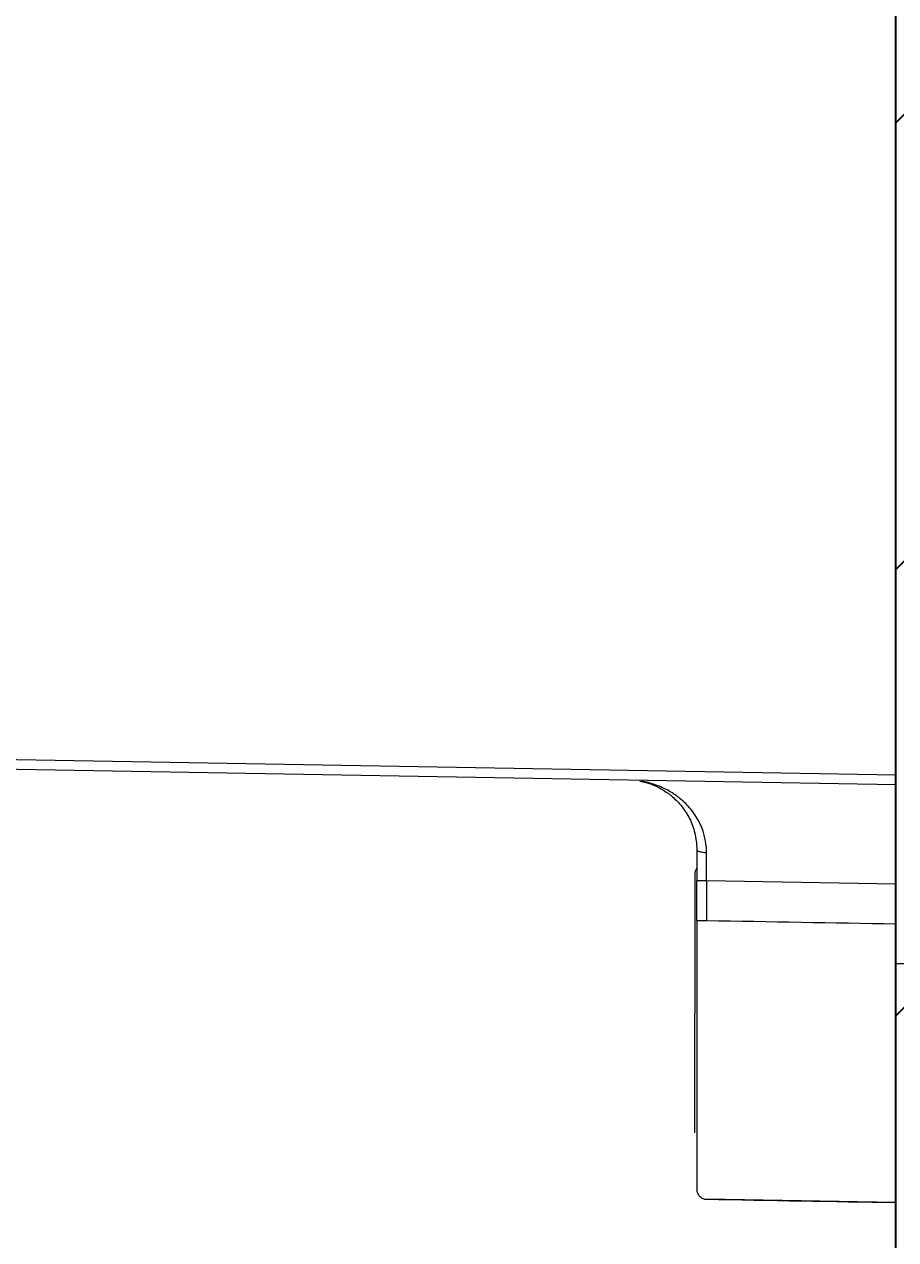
# Model space of a CAD drawing. Header units: millimetres. Extents: x 2433 to 4809, y -10272 to -6912.
# Drawn here: x 4353.8 to 4397.6, y -9240.6 to -9179.5 of the extents above; entities that cross this region are included whole.
import ezdxf

# ---------------------------------------------------------------- set-up
doc = ezdxf.new("R2010")
doc.units = ezdxf.units.MM
doc.layers.add('DIM', color=3, linetype='Continuous', lineweight=13)
doc.layers.add('hatch', color=2, linetype='Continuous')
doc.styles.add('ARIAL', font='arial.ttf')
doc.dimstyles.get("Standard").update_dxf_attribs({"dimtxt": 15, "dimasz": 15, "dimexe": 0.18, "dimexo": 0.0625, "dimgap": 4, "dimtad": 0, "dimtih": 1, "dimtoh": 1, "dimdec": 1, "dimdsep": 46, "dimtxsty": 'ARIAL', "dimcen": 0, "dimclrd": 3, "dimclre": 3, "dimclrt": 3, "dimadec": 0, "dimazin": 0, "dimtfac": 1, "dimtdec": 1, "dimtofl": 0, "dimtmove": 0, "dimatfit": 3, "dimfxl": 1, "dimtolj": 1, "dimtzin": 0, "dimarcsym": 0})

# ---------------------------------------------------------------- blocks, each defined once
blk = doc.blocks.new('*D71')
at = {"layer": 'Defpoints', "color": 0, "transparency": 16777216}
for p in [(4233.518, -9203.752), (4397.573, -9338.62), (4397.573, -9365.209)]:
    blk.add_point(p, dxfattribs=at)
at = {"layer": 'DIM', "color": 3, "lineweight": -2, "transparency": 16777216}
for p, q in [((4233.518, -9203.815), (4233.518, -9365.389)), ((4397.573, -9338.682), (4397.573, -9365.389)), ((4251.518, -9365.209), (4291.545, -9365.209)), ((4379.573, -9365.209), (4339.547, -9365.209))]:
    blk.add_line(p, q, dxfattribs=at)
at = {"layer": 'DIM', "color": 3, "transparency": 16777216}
for points in [[(4251.518, -9362.209), (4251.518, -9368.209), (4233.518, -9365.209)], [(4379.573, -9362.209), (4379.573, -9368.209), (4397.573, -9365.209)]]:
    blk.add_solid(points, dxfattribs=at)
at = {"layer": 'DIM', "color": 3, "transparency": 16777216, "insert": (4315.546, -9365.209), "char_height": 18, "attachment_point": 5, "style": 'ARIAL'}
blk.add_mtext('\\A1;164', dxfattribs=at)

msp = doc.modelspace()

# ---------------------------------------------------------------- hatches: boundary and pattern name
at = {"layer": 'hatch'}
h = msp.add_hatch(dxfattribs=at)
h.set_pattern_fill('ANSI31', color=256, scale=5)
h.set_pattern_definition([(45, (-10739.184, -4407.476), (-11.22532, 11.22532), [])])
h.paths.add_polyline_path([(4397.573, -9941.356), (4447.573, -9941.356), (4447.573, -7870.79), (4397.573, -7870.79)])

# ---------------------------------------------------------------- linework, layer by layer
msp.add_line((4397.573, -9941.356), (4397.573, -7799.374))
at = {"linetype": 'Continuous', "lineweight": 18, "extrusion": (-1, -2.22045e-16, 0)}
for p, q in [((4397.573, -9217.208), (4397.573, -9089.75)), ((4300.988, -9216.021), (4397.573, -9217.707)), ((4397.573, -9217.707), (4397.573, -9217.208)), ((4397.573, -9222.706), (4397.573, -9217.707)), ((4387.473, -9222.217), (4387.473, -9229.227)), ((4387.573, -9224.553), (4387.573, -9222.54)), ((4397.573, -9224.719), (4397.573, -9222.706)), ((4397.573, -9234.682), (4397.573, -9224.719)), ((4397.573, -9230.717), (4397.573, -9226.717)), ((4398.123, -9226.717), (4397.573, -9226.717)), ((4387.473, -9235.217), (4387.473, -9229.227)), ((4397.573, -9238.717), (4397.573, -9234.682)), ((4397.573, -9238.717), (4388.067, -9238.551))]:
    msp.add_line(p, q, dxfattribs=at)
at = {"linetype": 'Continuous', "lineweight": 13, "extrusion": (-1, -2.22045e-16, 0)}
for p, q in [((4300.988, -9215.522), (4397.573, -9217.208)), ((4388.065, -9222.54), (4387.573, -9222.54)), ((4388.065, -9222.54), (4388.067, -9224.553)), ((4397.573, -9222.706), (4388.065, -9222.54))]:
    msp.add_line(p, q, dxfattribs=at)
at = {"linetype": 'Continuous', "lineweight": 18}
msp.add_arc((4387.973, -9222.217), 0.5, 144.49083, 180, dxfattribs=at)
for points, knots in [([(4384.711, -9217.53), (4384.713, -9217.53), (4384.715, -9217.53), (4384.911, -9217.567), (4385.103, -9217.619), (4385.479, -9217.758), (4385.664, -9217.845), (4385.931, -9218.003), (4386.063, -9218.088), (4386.233, -9218.216), (4386.399, -9218.353), (4386.52, -9218.467), (4386.677, -9218.629), (4386.904, -9218.889), (4387.101, -9219.194), (4387.323, -9219.638), (4387.413, -9219.88), (4387.538, -9220.399), (4387.573, -9220.677), (4387.573, -9220.972)], [0, 0, 0, 0, 0.001516, 0.001516, 0.144156, 0.144156, 0.286797, 0.286797, 0.358117, 0.393777, 0.429437, 0.500758, 0.500758, 0.572078, 0.714719, 0.714719, 0.857359, 0.857359, 1, 1, 1, 1]), ([(4388.063, -9221.114), (4388.062, -9220.502), (4387.902, -9219.961), (4387.523, -9219.268), (4387.298, -9218.951), (4386.953, -9218.592), (4386.723, -9218.394), (4386.533, -9218.251), (4386.339, -9218.118), (4385.988, -9217.91), (4385.672, -9217.774), (4385.242, -9217.628), (4385.023, -9217.572), (4384.802, -9217.535)], [0, 0, 0, 0, 0.28574, 0.28574, 0.42861, 0.500045, 0.57148, 0.607197, 0.642915, 0.714349, 0.857219, 0.857219, 1, 1, 1, 1]), ([(4387.576, -9224.553), (4387.575, -9224.999), (4387.575, -9225.444), (4387.574, -9226.33), (4387.574, -9226.771), (4387.573, -9227.645), (4387.573, -9228.077), (4387.572, -9228.929), (4387.572, -9229.348), (4387.572, -9230.17), (4387.571, -9230.573), (4387.571, -9231.357), (4387.571, -9231.738), (4387.571, -9232.476), (4387.571, -9232.833), (4387.571, -9233.519), (4387.57, -9233.847), (4387.57, -9234.16)], [0, 0, 0, 0, 0.125, 0.125, 0.25, 0.25, 0.375, 0.375, 0.5, 0.5, 0.625, 0.625, 0.75, 0.75, 0.875, 0.875, 1, 1, 1, 1]), ([(4387.57, -9234.16), (4387.57, -9234.468), (4387.571, -9234.76), (4387.571, -9235.312), (4387.571, -9235.572), (4387.571, -9236.055), (4387.571, -9236.278), (4387.571, -9236.688), (4387.572, -9236.874), (4387.572, -9237.207), (4387.572, -9237.353), (4387.573, -9237.606), (4387.573, -9237.711), (4387.574, -9237.881), (4387.574, -9237.945), (4387.575, -9238.03), (4387.575, -9238.051), (4387.575, -9238.051)], [0, 0, 0, 0, 0.125, 0.125, 0.25, 0.25, 0.375, 0.375, 0.5, 0.5, 0.625, 0.625, 0.75, 0.75, 0.875, 0.875, 1, 1, 1, 1]), ([(4387.575, -9238.051), (4387.575, -9238.084), (4387.579, -9238.116), (4387.591, -9238.179), (4387.6, -9238.211), (4387.625, -9238.27), (4387.64, -9238.299), (4387.676, -9238.353), (4387.696, -9238.378), (4387.742, -9238.425), (4387.766, -9238.446), (4387.82, -9238.482), (4387.848, -9238.498), (4387.908, -9238.523), (4387.939, -9238.533), (4388.002, -9238.547), (4388.034, -9238.55), (4388.067, -9238.551)], [0, 0, 0, 0, 0.125, 0.125, 0.25, 0.25, 0.375, 0.375, 0.5, 0.5, 0.625, 0.625, 0.75, 0.75, 0.875, 0.875, 1, 1, 1, 1])]:
    msp.add_open_spline(points, degree=3, knots=knots, dxfattribs=at)
msp.add_rational_spline([(4387.573, -9220.972), (4387.573, -9221.48), (4387.573, -9222.01), (4387.573, -9222.54)], [0.999999501439, 0.999999500743, 0.999999499863, 0.999999498833], degree=3, dxfattribs=at)
at = {"linetype": 'Continuous', "lineweight": 13}
for points, knots in [([(4387.573, -9220.972), (4387.573, -9220.988), (4387.594, -9221.024), (4387.706, -9221.075), (4387.882, -9221.108), (4388.006, -9221.114), (4388.063, -9221.114)], [0, 0, 0, 0, 0.245133, 0.501896, 0.758659, 1, 1, 1, 1]), ([(4388.067, -9224.553), (4388.034, -9224.553), (4388.002, -9224.553), (4387.939, -9224.553), (4387.908, -9224.553), (4387.848, -9224.553), (4387.82, -9224.553), (4387.767, -9224.553), (4387.742, -9224.553), (4387.696, -9224.553), (4387.676, -9224.553), (4387.64, -9224.553), (4387.625, -9224.553), (4387.601, -9224.553), (4387.591, -9224.553), (4387.579, -9224.553), (4387.576, -9224.553), (4387.576, -9224.553)], [0, 0, 0, 0, 0.125, 0.125, 0.25, 0.25, 0.375, 0.375, 0.5, 0.5, 0.625, 0.625, 0.75, 0.75, 0.875, 0.875, 1, 1, 1, 1])]:
    msp.add_open_spline(points, degree=3, knots=knots, dxfattribs=at)
for points in [[(4388.065, -9222.54), (4388.064, -9222.058), (4388.063, -9221.576), (4388.063, -9221.114)], [(4397.573, -9224.719), (4394.404, -9224.664), (4391.236, -9224.609), (4388.067, -9224.553)]]:
    msp.add_open_spline(points, degree=3, dxfattribs=at)
at = {"linetype": 'Continuous', "lineweight": 18}
msp.add_open_spline([(4388.067, -9238.551), (4391.236, -9238.606), (4394.404, -9238.662), (4397.573, -9238.717)], degree=3, dxfattribs=at)

# ---------------------------------------------------------------- dimensions: what is measured, and where the dimension line sits
at = {"layer": 'DIM', "color": 3}
dim = msp.add_linear_dim(base=(4397.573, -9365.209), p1=(4233.518, -9203.752), p2=(4397.573, -9338.62), text='164', dimstyle='Standard', override={"dimtxt": 18, "dimasz": 18, "dimgap": 5}, dxfattribs=at)
dim.commit()
dim.dimension.update_dxf_attribs({"geometry": '*D71', "text_midpoint": (4315.546, -9365.209)})

doc.saveas('drawing.dxf')
